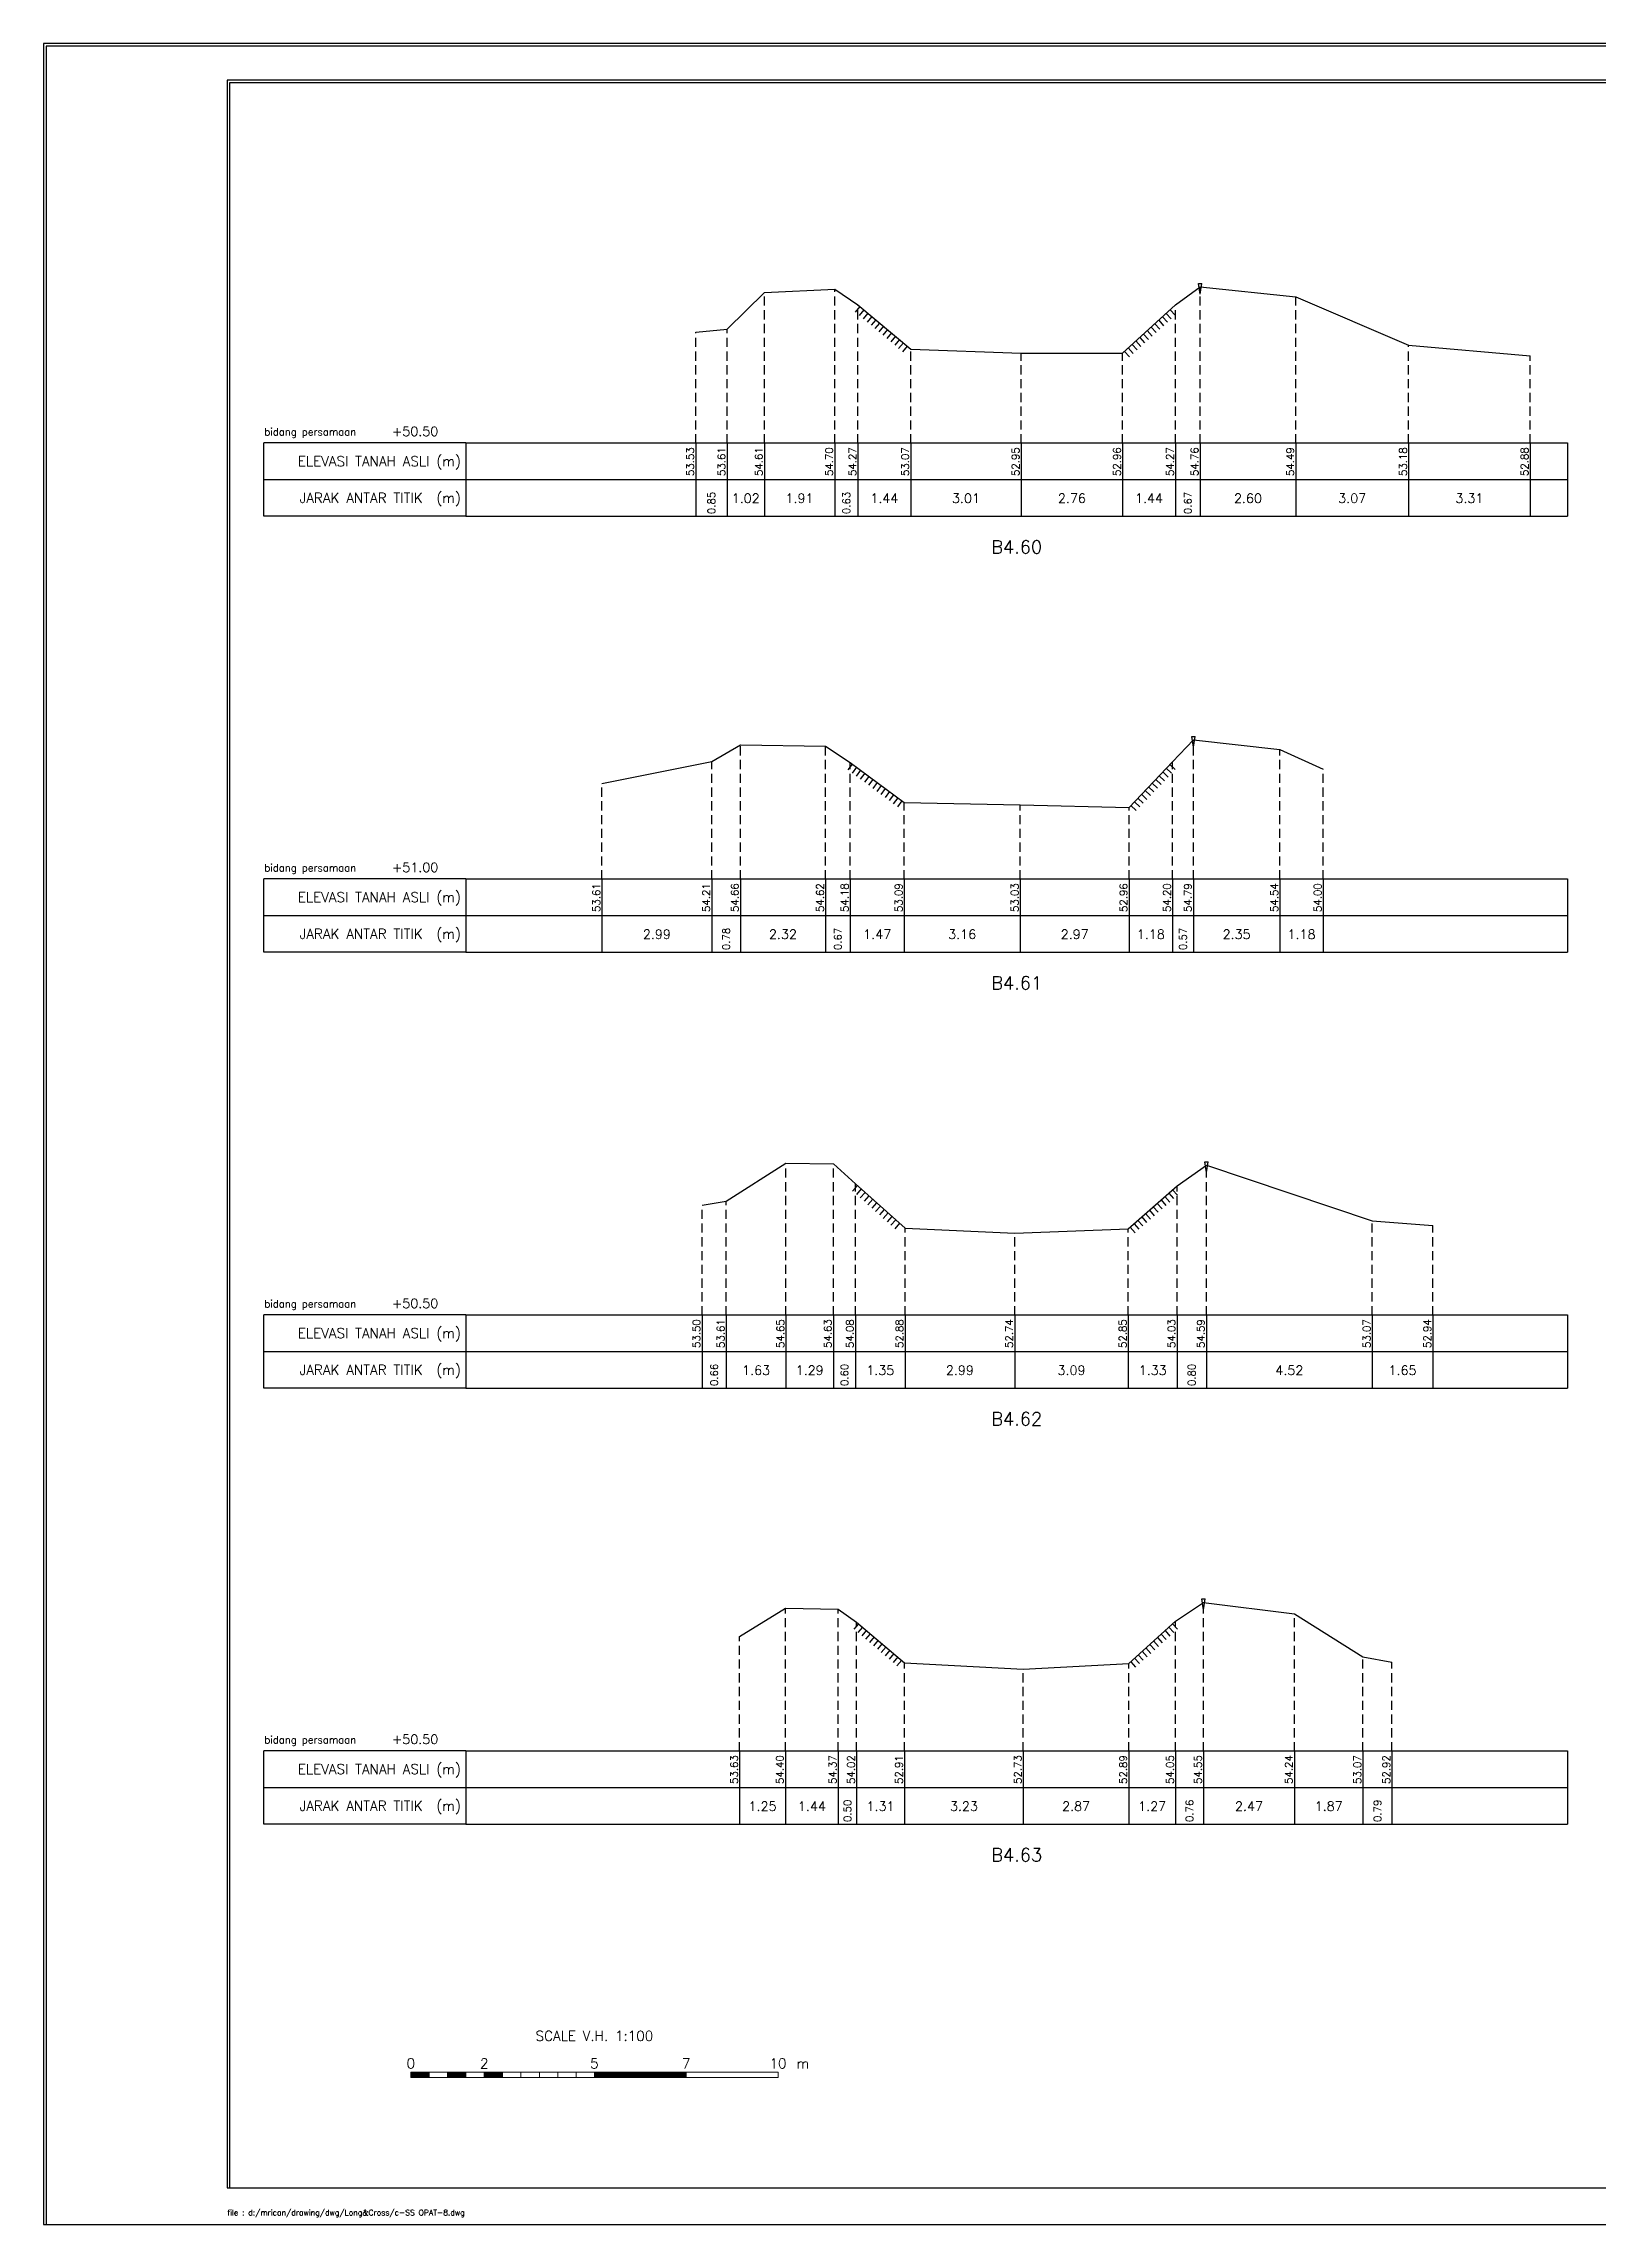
# Model space of a CAD drawing. Header units: inches. Extents: x -11 to 3175, y -842 to -783.
# Drawn here: x 597 to 639.3, y -842 to -782.6 of the extents above; entities that cross this region are included whole.
import ezdxf
from ezdxf.enums import TextEntityAlignment as Align

# ---------------------------------------------------------------- set-up
doc = ezdxf.new("R2010")
doc.units = ezdxf.units.IN
doc.header["$MEASUREMENT"] = 0
doc.linetypes.add('DASHED2', pattern=[0.375, 0.25, -0.125])
doc.layers.add('KOP', color=7, linetype='Continuous')
doc.layers.add('pelengkap', color=7, linetype='Continuous')
doc.styles.add('ARIAL', font='arial.ttf')
doc.styles.add('battang01', font='arial.ttf')
doc.styles.add('L100', font='simplex.shx', dxfattribs={"height": 0.254})
doc.styles.add('L140', font='simplex.shx', dxfattribs={"height": 0.356})
doc.styles.add('L60', font='simplex.shx', dxfattribs={"height": 0.152})
doc.styles.add('L80', font='simplex.shx', dxfattribs={"height": 0.203})
doc.styles.add('ROMANS-N', font='ROMANS.SHX', dxfattribs={"width": 0.8})
doc.styles.add('SONDU', font='arial.ttf')
doc.styles.get("Standard").update_dxf_attribs({"font": 'simplex.shx'})
doc.styles.add('STYLE1', font='arial.ttf', dxfattribs={"height": 0.2})

# ---------------------------------------------------------------- blocks, each defined once
blk = doc.blocks.new('kop')
at = {"layer": 'KOP'}
h = blk.add_hatch(color=3, dxfattribs=at)
h.paths.add_polyline_path([(609.87, 69.8), (591.81, 69.8), (591.81, 51.91), (609.87, 51.91)])
h.paths.add_polyline_path([(592.1, 52.25), (592.1, 69.5), (609.53, 69.5), (609.53, 52.25)], flags=16)
edge = h.paths.add_edge_path(flags=0)
edge.add_line((608.87, 52.91), (601.67, 52.91))
edge.add_ellipse((597.68, 52.92), major_axis=(2.82, 2.82), ratio=1, start_angle=314.84704, end_angle=495.15296)
edge.add_line((593.69, 52.91), (592.76, 52.91))
edge.add_line((592.76, 52.91), (592.76, 58.63))
edge.add_line((592.76, 58.63), (595.43, 58.63))
edge.add_ellipse((595.43, 63.37), major_axis=(-3.35, 3.35), ratio=1, start_angle=135, end_angle=315)
edge.add_line((595.43, 68.11), (595.43, 68.84))
edge.add_line((595.43, 68.84), (601.65, 68.84))
edge.add_line((601.65, 68.84), (601.65, 58.59))
edge.add_ellipse((604.86, 58.63), major_axis=(2.26, 2.26), ratio=1, start_angle=135.57378, end_angle=315)
edge.add_line((608.06, 58.63), (608.87, 58.63))
edge.add_line((608.87, 58.63), (608.87, 52.91))
h = blk.add_hatch(dxfattribs=at)
h.set_pattern_fill('ANSI31', color=21)
h.paths.add_polyline_path([(609.53, 69.5), (592.1, 69.5), (592.1, 52.25), (609.53, 52.25)])
edge = h.paths.add_edge_path(flags=16)
edge.add_line((608.06, 58.63), (608.87, 58.63))
edge.add_line((608.87, 58.63), (608.87, 52.91))
edge.add_line((608.87, 52.91), (601.67, 52.91))
edge.add_ellipse((597.68, 52.92), major_axis=(-2.82, 2.82), ratio=1, start_angle=224.84704, end_angle=405.15296)
edge.add_line((593.69, 52.91), (592.76, 52.91))
edge.add_line((592.76, 52.91), (592.76, 58.63))
edge.add_line((592.76, 58.63), (595.43, 58.63))
edge.add_ellipse((595.43, 63.37), major_axis=(-3.35, 3.35), ratio=1, start_angle=135, end_angle=315)
edge.add_line((595.43, 68.11), (595.43, 68.84))
edge.add_line((595.43, 68.84), (601.65, 68.84))
edge.add_line((601.65, 68.84), (601.65, 58.59))
edge.add_ellipse((604.86, 58.63), major_axis=(-2.26, 2.26), ratio=1, start_angle=45.57378, end_angle=225)
h = blk.add_hatch(color=3, dxfattribs=at)
edge = h.paths.add_edge_path()
edge.add_line((601.65, 68.84), (595.43, 68.84))
edge.add_line((595.43, 68.84), (595.43, 68.11))
edge.add_ellipse((595.43, 63.37), major_axis=(-3.35, 3.35), ratio=1, start_angle=135, end_angle=315, ccw=False)
edge.add_line((595.43, 58.63), (592.76, 58.63))
edge.add_line((592.76, 58.63), (592.76, 52.91))
edge.add_line((592.76, 52.91), (593.69, 52.91))
edge.add_ellipse((597.68, 52.92), major_axis=(-2.82, 2.82), ratio=1, start_angle=-135.15296, end_angle=45.15296, ccw=False)
edge.add_line((601.67, 52.91), (608.87, 52.91))
edge.add_line((608.87, 52.91), (608.87, 58.63))
edge.add_line((608.87, 58.63), (608.06, 58.63))
edge.add_ellipse((604.86, 58.63), major_axis=(2.26, 2.26), ratio=1, start_angle=134.42622, end_angle=315, ccw=False)
edge.add_line((601.65, 58.66), (601.65, 68.84))
h = blk.add_hatch(dxfattribs=at)
h.set_pattern_fill('ANSI31', color=41)
h.paths.add_polyline_path([(595.59, 25.44), (591.99, 25.44), (591.99, 22.12), (595.59, 22.12)])
h.paths.add_polyline_path([(594.83, 23.8), (595.49, 22.51), (594.95, 22.51), (594.37, 23.59), (594.37, 22.51), (593.85, 22.51), (593.85, 24.73), (593.24, 22.51), (592.84, 22.51), (592.12, 25.05), (592.67, 25.05), (593.03, 23.54), (593.41, 25.05), (594.37, 25.05), (594.37, 23.99), (594.89, 25.05), (595.46, 25.05)], flags=16)
at = {"color": 2}
blk.add_lwpolyline([(-49.29, -9.99), (790.69, -9.99), (790.69, 583.29), (-49.29, 583.29)], close=True, dxfattribs=at)
at = {"color": 6}
blk.add_lwpolyline([(0.65, 0), (780.7, 0), (780.7, 573.3), (0.65, 573.3)], close=True, dxfattribs=at)
at = {"layer": 'KOP', "color": 5}
for p, q in [((590.8, 70.96), (590.8, 29.98)), ((590.8, 70.96), (780.7, 70.96)), ((400.9, 29.98), (400.9, 0)), ((400.9, 29.98), (590.8, 29.98)), ((590.8, 29.98), (590.8, 0))]:
    blk.add_line(p, q, dxfattribs=at)
at = {"layer": 'KOP', "color": 3}
for p, q in [((591.81, 69.8), (609.87, 69.8)), ((591.81, 51.91), (591.81, 69.8)), ((592.1, 69.5), (609.53, 69.5)), ((592.1, 52.25), (592.1, 69.5)), ((595.43, 68.84), (595.43, 68.11)), ((595.43, 68.84), (601.65, 68.84)), ((601.65, 58.59), (601.65, 68.84)), ((609.53, 69.5), (609.53, 52.25)), ((609.87, 69.8), (609.87, 51.91)), ((592.76, 52.91), (592.76, 58.63)), ((595.43, 58.63), (592.76, 58.63)), ((608.87, 58.63), (608.06, 58.63)), ((608.87, 58.63), (608.87, 52.91)), ((609.87, 51.91), (591.81, 51.91)), ((609.53, 52.25), (592.1, 52.25)), ((593.69, 52.91), (592.76, 52.91)), ((608.87, 52.91), (601.67, 52.91)), ((720.73, 43.98), (780.7, 43.98)), ((720.73, 36.98), (780.7, 36.98)), ((415.9, 29.98), (415.9, 0)), ((430.89, 29.98), (430.89, 0)), ((545.83, 29.98), (545.83, 0)), ((560.82, 29.98), (560.82, 0)), ((575.81, 29.98), (575.81, 0)), ((655.77, 29.98), (655.77, 11.99)), ((675.76, 29.98), (675.76, 0)), ((705.74, 29.98), (705.74, 0)), ((400.9, 24.99), (590.8, 24.99)), ((655.77, 23.99), (720.73, 23.99)), ((720.73, 23.99), (780.7, 23.99)), ((400.9, 19.99), (590.8, 19.99)), ((655.77, 17.99), (720.73, 17.99)), ((720.73, 17.99), (780.7, 17.99)), ((740.72, 17.99), (740.72, 0)), ((400.9, 14.99), (590.8, 14.99)), ((590.8, 6), (720.73, 6))]:
    blk.add_line(p, q, dxfattribs=at)
at = {"layer": 'KOP', "color": 4}
for p, q in [((610.79, 70.96), (610.79, 50.97)), ((720.73, 70.96), (720.73, 0)), ((590.8, 50.97), (720.73, 50.97)), ((720.73, 50.97), (780.7, 50.97)), ((590.8, 29.98), (720.73, 29.98)), ((720.73, 29.98), (780.7, 29.98)), ((590.8, 11.99), (720.73, 11.99))]:
    blk.add_line(p, q, dxfattribs=at)
at = {"layer": 'KOP', "color": 41}
blk.add_line((595.59, 22.12), (591.99, 22.12), dxfattribs=at)
for points in [[(591.99, 25.44), (595.59, 25.44)], [(592.12, 25.05), (592.67, 25.05)], [(592.12, 25.05), (592.84, 22.51)], [(592.2, 25.44), (592.42, 25.44)], [(592.63, 25.44), (592.84, 25.44)], [(592.67, 25.05), (593.03, 23.54), (593.41, 25.05)], [(593.05, 25.44), (593.26, 25.44)], [(593.24, 22.51), (593.85, 24.73)], [(593.41, 25.05), (594.37, 25.05)], [(593.48, 25.44), (593.69, 25.44)], [(593.85, 22.51), (593.85, 24.73)], [(593.9, 25.44), (594.11, 25.44)], [(594.32, 25.44), (594.53, 25.44)], [(594.37, 25.05), (594.37, 23.99)], [(594.37, 23.99), (594.89, 25.05)], [(594.75, 25.44), (594.96, 25.44)], [(594.83, 23.8), (595.46, 25.05)], [(594.83, 23.8), (595.49, 22.51)], [(594.89, 25.05), (595.46, 25.05)], [(595.17, 25.44), (595.38, 25.44)], [(592.84, 22.51), (593.24, 22.51)], [(593.85, 22.51), (594.37, 22.51)], [(594.95, 22.51), (594.37, 23.59)], [(594.37, 23.59), (594.37, 22.51)], [(594.95, 22.51), (595.49, 22.51)]]:
    blk.add_lwpolyline(points, dxfattribs=at)
at = {"layer": 'KOP', "color": 42}
for points in [[(592.2, 29.11), (592.2, 25.44)], [(592.54, 29.11), (592.54, 25.44)], [(592.96, 29.11), (592.96, 25.44)], [(593.38, 29.11), (593.38, 25.44)], [(593.81, 29.11), (593.81, 25.44)], [(594.23, 29.11), (594.23, 25.44)], [(594.65, 29.11), (594.65, 25.44)], [(595.08, 29.11), (595.08, 25.44)], [(595.5, 29.11), (595.5, 25.44)]]:
    blk.add_lwpolyline(points, dxfattribs=at)
at = {"layer": 'KOP', "color": 3}
for centre, major_axis, start_param, end_param in [((595.43, 63.37), (-3.35, 3.35), 2.356194, 5.497787), ((597.68, 52.92), (-2.82, 2.82), 3.924321, 7.071253), ((604.86, 58.63), (-2.26, 2.26), 0.785398, 3.926991)]:
    blk.add_ellipse(centre, major_axis=major_axis, ratio=1, start_param=start_param, end_param=end_param, dxfattribs=at)
at = {"layer": 'KOP', "color": 5, "style": 'SONDU'}
for s, height, width, p, p2 in [('MINISTRY OF PUBLIC WORKS AND HOUSING', 3.4982, 0.971049, (612.49, 65.4), (715.58, 65.4)), ('DIRECTORATE GENERAL OF WATER RESOURCES', 2.7485, 1.100714, (612.33, 60.62), (715.42, 60.62)), ('DIRECTORATE OF IRRIGATION AND LOWLAND', 1.9989, 1.638753, (612.52, 56.15), (715.75, 56.15))]:
    blk.add_text(s, height=height, dxfattribs=dict(at, width=width)).set_placement(p, p2, align=Align.FIT)
at = {"layer": 'KOP', "color": 3, "style": 'ROMANS-N', "width": 1.832261}
blk.add_text('Jalan Pattimura No. 20 Kebayoran Baru, Jakarta Selatan', height=1.2493, dxfattribs=at).set_placement((612.79, 53.07), (715.58, 53.07), align=Align.FIT)
at = {"layer": 'KOP', "color": 5, "style": 'ARIAL'}
blk.add_text('Subject:', height=3.252, dxfattribs=at).set_placement((593.75, 45.87))
at = {"layer": 'KOP', "color": 3}
for s, height, style, p in [('Scheme', 1.999, 'battang01', (722.75, 46.66)), (':', 2, 'battang01', (740.37, 46.56)), ('D.I MRICAN', 1.999, 'battang01', (742.66, 46.66)), ('District', 1.999, 'battang01', (722.68, 39.97)), ('KEDIRI', 1.999, 'battang01', (742.66, 39.66)), (':', 2, 'battang01', (740.38, 39.87)), ('Province', 1.999, 'battang01', (722.75, 32.66)), (':', 2, 'battang01', (740.37, 32.57)), ('EAST JAVA', 1.999, 'battang01', (742.66, 32.66)), ('Prepared by', 1.9989, 'battang01', (657.14, 25.79)), ('No. of Sheet ', 1.9989, 'battang01', (722.52, 26.68)), (':', 2, 'battang01', (740.38, 25.62)), ('in joint venture with:', 1.2493, 'SONDU', (597.56, 21.07)), ('Checked by', 1.999, 'battang01', (657.14, 19.79)), ('Register', 1.999, 'battang01', (722.52, 20.02)), (':', 2, 'battang01', (740.36, 19.92)), ('Team Leader', 1.9989, 'battang01', (657.14, 13.79)), ('Yoo, Kang-Keun', 1.9989, 'battang01', (677.26, 13.79)), ('Date :', 1.999, 'battang01', (722.52, 13.49)), ('No. of Contract :', 1.9989, 'battang01', (743.52, 13.49)), ('No.', 2, 'STYLE1', (404.73, 6.99)), ('Date', 2, 'STYLE1', (417.78, 6.99)), ('Revised', 2, 'STYLE1', (483.04, 7.17)), ('Drawn', 2, 'STYLE1', (550.92, 7.18)), ('Checked', 2, 'STYLE1', (562.62, 7.11)), ('Approv.', 2, 'STYLE1', (578.86, 7.21)), ('Acknowledge by', 1.9989, 'battang01', (592.18, 7.8)), (':', 2, 'battang01', (612.76, 7.81)), ('Approved by', 1.9989, 'battang01', (592.18, 1.8)), (':', 2, 'battang01', (612.81, 1.77)), ('Directorate of Irrigations and Lowlands', 1.9989, 'battang01', (614.08, 1.59))]:
    blk.add_text(s, height=height, dxfattribs=dict(at, style=style)).set_placement(p)
at = {"layer": 'KOP', "color": 6, "style": 'SONDU'}
blk.add_text('PT. VIRAMA KARYA (Persero)', height=2.5809, dxfattribs=at).set_placement((597.36, 26.15))
at = {"layer": 'KOP', "color": 42, "style": 'SONDU'}
blk.add_text('VIRAMA', height=0.942, dxfattribs=at).set_placement((591.3, 21.04))
at = {"layer": 'KOP', "color": 4, "style": 'SONDU'}
for s, p in [('Korean Rural Community Corporation', (592.02, 18.86)), ('PT. Wiratman', (592.02, 16.86)), ('PT. Terasis Erojaya', (591.94, 12.59)), ('PT. Tuah Agung Anugrah', (592, 14.73))]:
    blk.add_text(s, height=1.4992, dxfattribs=at).set_placement(p)
at = {"layer": 'KOP', "color": 3, "insert": (719.86, 60.77), "char_height": 2.4987, "width": 61.4394, "attachment_point": 4, "style": 'SONDU'}
blk.add_mtext('\\pi1.9124;Project Preparation Consultant (PPC)\\P\\pi3.0493;Firm For Develompent of the Mrican \\P\\pi7.7731;Irrigation System In East Java', dxfattribs=at)
at = {"layer": 'KOP', "color": 2, "insert": (597.57, 24.25), "char_height": 0.9995, "width": 48.7181, "attachment_point": 1, "style": 'SONDU'}
blk.add_mtext('Jl. Hang Tuah Raya No.26, Kebayoran Baru Jakarta Selatan 12120 Indonesia', dxfattribs=at)
blk = doc.blocks.new('*X6')
at = {"color": 0}
for p, q in [((20000, 6250), (25000, 6250)), ((20000, 6200), (25000, 6200)), ((20000, 6150), (25000, 6150)), ((20000, 6100), (25000, 6100)), ((20000, 6050), (25000, 6050))]:
    blk.add_line(p, q, dxfattribs=at)
blk = doc.blocks.new('*X5')
at = {"color": 0}
for p, q in [((14000, 6250), (15000, 6250)), ((14000, 6200), (15000, 6200)), ((14000, 6150), (15000, 6150)), ((14000, 6100), (15000, 6100)), ((14000, 6050), (15000, 6050))]:
    blk.add_line(p, q, dxfattribs=at)
blk = doc.blocks.new('*X3')
at = {"color": 0}
for p, q in [((10000, 6250), (11000, 6250)), ((10000, 6200), (11000, 6200)), ((10000, 6150), (11000, 6150)), ((10000, 6100), (11000, 6100)), ((10000, 6050), (11000, 6050))]:
    blk.add_line(p, q, dxfattribs=at)
blk = doc.blocks.new('*X4')
at = {"color": 0}
for p, q in [((12000, 6250), (13000, 6250)), ((12000, 6200), (13000, 6200)), ((12000, 6150), (13000, 6150)), ((12000, 6100), (13000, 6100)), ((12000, 6050), (13000, 6050))]:
    blk.add_line(p, q, dxfattribs=at)
blk = doc.blocks.new('c100')
at = {"color": 2}
blk.add_lwpolyline([(-5, -1), (79.1, -1), (79.1, 58.4), (-5, 58.4)], close=True, dxfattribs=at)
at = {"color": 6}
blk.add_lwpolyline([(0, 0), (78.1, 0), (78.1, 57.4), (0, 57.4)], close=True, dxfattribs=at)
at = {"color": 3, "lineweight": 0}
for points in [[(5, 3), (5.5, 3), (5.5, 3.15), (5, 3.15)], [(5.5, 3), (6, 3), (6, 3.15), (5.5, 3.15)], [(6, 3), (6.5, 3), (6.5, 3.15), (6, 3.15)], [(6.5, 3), (7, 3), (7, 3.15), (6.5, 3.15)], [(7, 3), (7.5, 3), (7.5, 3.15), (7, 3.15)], [(7.5, 3), (8, 3), (8, 3.15), (7.5, 3.15)], [(8, 3), (8.5, 3), (8.5, 3.15), (8, 3.15)], [(8.5, 3), (9, 3), (9, 3.15), (8.5, 3.15)], [(9, 3), (9.5, 3), (9.5, 3.15), (9, 3.15)], [(9.5, 3), (10, 3), (10, 3.15), (9.5, 3.15)], [(10, 3), (12.5, 3), (12.5, 3.15), (10, 3.15)], [(12.5, 3), (15, 3), (15, 3.15), (12.5, 3.15)]]:
    blk.add_lwpolyline(points, close=True, dxfattribs=at)
at = {"color": 1, "lineweight": 0, "xscale": 0.0005, "yscale": 0.0005, "zscale": 0.0005}
for name in ['*X3', '*X4', '*X5', '*X6']:
    blk.add_blockref(name, (0, 0), dxfattribs=at)
at = {"color": 3}
for s, p in [('SCALE V.H. 1:100', (10, 4)), ('0', (5, 3.25)), ('2', (7, 3.25)), ('5', (10, 3.25)), ('7', (12.5, 3.25)), ('10', (15, 3.25))]:
    blk.add_text(s, height=0.27, dxfattribs=at).set_placement(p, align=Align.CENTER)
blk.add_text('m', height=0.27, dxfattribs=at).set_placement((15.5, 3.25))
blk = doc.blocks.new('das2')
at = {"color": 5, "linetype": 'Continuous'}
for q in [(0, 1), (17.75, 1)]:
    blk.add_line((2.75, 1), q, dxfattribs=at)
at = {"color": 3, "linetype": 'Continuous'}
for p, q in [((2.75, 1), (2.75, 0)), ((17.75, 1), (17.75, 0)), ((0, 0.5), (17.75, 0.5)), ((2.75, 0), (0, 0)), ((2.75, 0), (17.75, 0))]:
    blk.add_line(p, q, dxfattribs=at)
blk.add_lwpolyline([(0, 0), (0, 1)], dxfattribs=at)
blk.add_text('bidang persamaan', height=0.1, dxfattribs=at).set_placement((0.005, 1.1))
at = {"color": 5, "linetype": 'Continuous'}
for s, p in [('ELEVASI TANAH ASLI (m)', (2.683, 0.683)), ('JARAK ANTAR TITIK  (m)', (2.683, 0.183))]:
    blk.add_text(s, height=0.135, dxfattribs=at).set_placement(p, align=Align.RIGHT)
blk = doc.blocks.new('gbrpatok')
at = {"color": 2, "linetype": 'Continuous'}
for p, q in [((-0.00045, 0.00096), (0.00045, 0.00096)), ((0, -0.00196), (-0.00045, 0.00096)), ((0, -0.00196), (0.00045, 0.00096))]:
    blk.add_line(p, q, dxfattribs=at)

msp = doc.modelspace()

# ---------------------------------------------------------------- linework, layer by layer
at = {"color": 2, "linetype": 'Continuous', "lineweight": -3}
for p, q in [((615.611, -790.381), (616.629, -789.375)), ((616.629, -789.375), (618.544, -789.291)), ((618.544, -789.291), (619.178, -789.716)), ((627.826, -789.718), (628.497, -789.229)), ((628.497, -789.229), (631.101, -789.494)), ((619.178, -789.716), (620.616, -790.919)), ((626.383, -791.03), (627.826, -789.718)), ((631.101, -789.494), (634.173, -790.811)), ((614.76, -790.461), (615.611, -790.381)), ((620.616, -790.919), (623.622, -791.036)), ((623.622, -791.036), (626.383, -791.03)), ((634.173, -790.811), (637.484, -791.106)), ((615.197, -802.157), (615.974, -801.7)), ((615.974, -801.7), (618.296, -801.738)), ((618.296, -801.738), (618.967, -802.183)), ((627.744, -802.159), (628.313, -801.568)), ((628.313, -801.568), (630.667, -801.824)), ((630.667, -801.824), (631.848, -802.363)), ((612.204, -802.749), (615.197, -802.157)), ((618.967, -802.183), (620.437, -803.274)), ((626.562, -803.403), (627.744, -802.159)), ((620.437, -803.274), (623.597, -803.337)), ((623.597, -803.337), (626.562, -803.403)), ((615.59, -814.128), (617.216, -813.092)), ((617.216, -813.092), (618.508, -813.109)), ((618.508, -813.109), (619.111, -813.658)), ((627.866, -813.712), (628.666, -813.152)), ((628.666, -813.152), (633.183, -814.666)), ((619.111, -813.658), (620.46, -814.862)), ((626.539, -814.885), (627.866, -813.712)), ((614.931, -814.235), (615.59, -814.128)), ((620.46, -814.862), (623.447, -814.999)), ((623.447, -814.999), (626.539, -814.885)), ((633.183, -814.666), (634.834, -814.793)), ((627.828, -825.567), (628.588, -825.061)), ((628.588, -825.061), (631.063, -825.374)), ((615.955, -825.987), (617.203, -825.212)), ((617.203, -825.212), (618.639, -825.239)), ((618.639, -825.239), (619.14, -825.593)), ((619.14, -825.593), (620.446, -826.701)), ((626.553, -826.72), (627.828, -825.567)), ((631.063, -825.374), (632.929, -826.544)), ((620.446, -826.701), (623.68, -826.88)), ((623.68, -826.88), (626.553, -826.72)), ((632.929, -826.544), (633.718, -826.688))]:
    msp.add_line(p, q, dxfattribs=at)
at = {"color": 1, "linetype": 'DASHED2', "lineweight": -3}
for p, q in [((616.629, -793.487), (616.629, -789.375)), ((618.544, -793.487), (618.544, -789.291)), ((628.497, -793.487), (628.497, -789.229)), ((619.178, -793.487), (619.178, -789.716)), ((627.826, -793.487), (627.826, -789.718)), ((631.101, -793.487), (631.101, -789.494)), ((614.76, -793.487), (614.76, -790.461)), ((615.611, -793.487), (615.611, -790.381)), ((620.616, -793.487), (620.616, -790.919)), ((623.622, -793.487), (623.622, -791.036)), ((626.383, -793.487), (626.383, -791.03)), ((634.173, -793.487), (634.173, -790.811)), ((637.484, -793.487), (637.484, -791.106)), ((615.974, -805.362), (615.974, -801.7)), ((618.296, -805.362), (618.296, -801.738)), ((628.313, -805.362), (628.313, -801.568)), ((630.667, -805.362), (630.667, -801.824)), ((615.197, -805.362), (615.197, -802.157)), ((618.967, -805.362), (618.967, -802.183)), ((627.744, -805.362), (627.744, -802.159)), ((631.848, -805.362), (631.848, -802.363)), ((612.204, -805.362), (612.204, -802.749)), ((620.437, -805.362), (620.437, -803.274)), ((623.597, -805.362), (623.597, -803.337)), ((626.562, -805.362), (626.562, -803.403)), ((617.216, -817.237), (617.216, -813.092)), ((618.508, -817.237), (618.508, -813.109)), ((628.666, -817.237), (628.666, -813.152)), ((619.111, -817.237), (619.111, -813.658)), ((627.866, -817.237), (627.866, -813.712)), ((614.931, -817.237), (614.931, -814.235)), ((615.59, -817.237), (615.59, -814.128)), ((620.46, -817.237), (620.46, -814.862)), ((626.539, -817.237), (626.539, -814.885)), ((633.183, -817.237), (633.183, -814.666)), ((634.834, -817.237), (634.834, -814.793)), ((623.447, -817.237), (623.447, -814.999)), ((628.588, -829.112), (628.588, -825.061)), ((617.203, -829.112), (617.203, -825.212)), ((618.639, -829.112), (618.639, -825.239)), ((619.14, -829.112), (619.14, -825.593)), ((627.828, -829.112), (627.828, -825.567)), ((631.063, -829.112), (631.063, -825.374)), ((615.955, -829.112), (615.955, -825.987)), ((620.446, -829.112), (620.446, -826.701)), ((626.553, -829.112), (626.553, -826.72)), ((632.929, -829.112), (632.929, -826.544)), ((633.718, -829.112), (633.718, -826.688)), ((623.68, -829.112), (623.68, -826.88))]:
    msp.add_line(p, q, dxfattribs=at)
at = {"color": 1, "linetype": 'Continuous', "lineweight": -3}
for p, q in [((614.76, -793.487), (614.76, -795.487)), ((615.611, -793.487), (615.611, -795.487)), ((616.629, -793.487), (616.629, -795.487)), ((618.544, -793.487), (618.544, -795.487)), ((619.178, -793.487), (619.178, -795.487)), ((620.616, -793.487), (620.616, -795.487)), ((623.622, -793.487), (623.622, -795.487)), ((626.383, -793.487), (626.383, -795.487)), ((627.826, -793.487), (627.826, -795.487)), ((628.497, -793.487), (628.497, -795.487)), ((631.101, -793.487), (631.101, -795.487)), ((634.173, -793.487), (634.173, -795.487)), ((637.484, -793.487), (637.484, -795.487)), ((612.204, -805.362), (612.204, -807.362)), ((615.197, -805.362), (615.197, -807.362)), ((615.974, -805.362), (615.974, -807.362)), ((618.296, -805.362), (618.296, -807.362)), ((618.967, -805.362), (618.967, -807.362)), ((620.437, -805.362), (620.437, -807.362)), ((623.597, -805.362), (623.597, -807.362)), ((626.562, -805.362), (626.562, -807.362)), ((627.744, -805.362), (627.744, -807.362)), ((628.313, -805.362), (628.313, -807.362)), ((630.667, -805.362), (630.667, -807.362)), ((631.848, -805.362), (631.848, -807.362)), ((614.931, -817.237), (614.931, -819.237)), ((615.59, -817.237), (615.59, -819.237)), ((617.216, -817.237), (617.216, -819.237)), ((618.508, -817.237), (618.508, -819.237)), ((619.111, -817.237), (619.111, -819.237)), ((620.46, -817.237), (620.46, -819.237)), ((623.447, -817.237), (623.447, -819.237)), ((626.539, -817.237), (626.539, -819.237)), ((627.866, -817.237), (627.866, -819.237)), ((628.666, -817.237), (628.666, -819.237)), ((633.183, -817.237), (633.183, -819.237)), ((634.834, -817.237), (634.834, -819.237)), ((615.955, -829.112), (615.955, -831.112)), ((617.203, -829.112), (617.203, -831.112)), ((618.639, -829.112), (618.639, -831.112)), ((619.14, -829.112), (619.14, -831.112)), ((620.446, -829.112), (620.446, -831.112)), ((623.68, -829.112), (623.68, -831.112)), ((626.553, -829.112), (626.553, -831.112)), ((627.828, -829.112), (627.828, -831.112)), ((628.588, -829.112), (628.588, -831.112)), ((631.063, -829.112), (631.063, -831.112)), ((632.929, -829.112), (632.929, -831.112)), ((633.718, -829.112), (633.718, -831.112))]:
    msp.add_line(p, q, dxfattribs=at)
at = {"layer": 'pelengkap', "color": 1, "linetype": 'Continuous', "lineweight": -3}
for p, q in [((619.231, -789.761), (619.103, -789.914)), ((619.339, -789.851), (619.21, -790.004)), ((619.446, -789.94), (619.318, -790.094)), ((627.574, -789.947), (627.709, -790.095)), ((627.678, -789.853), (627.812, -790.001)), ((619.554, -790.03), (619.425, -790.184)), ((619.661, -790.12), (619.533, -790.273)), ((619.768, -790.21), (619.64, -790.363)), ((619.876, -790.3), (619.747, -790.453)), ((619.983, -790.389), (619.855, -790.543)), ((620.091, -790.479), (619.962, -790.633)), ((620.198, -790.569), (620.07, -790.722)), ((626.849, -790.606), (626.984, -790.754)), ((626.953, -790.512), (627.087, -790.66)), ((627.056, -790.418), (627.191, -790.566)), ((627.16, -790.323), (627.295, -790.471)), ((627.264, -790.229), (627.398, -790.377)), ((627.367, -790.135), (627.502, -790.283)), ((627.471, -790.041), (627.605, -790.189)), ((620.305, -790.659), (620.177, -790.812)), ((620.413, -790.749), (620.284, -790.902)), ((620.52, -790.839), (620.392, -790.992)), ((626.435, -790.983), (626.569, -791.131)), ((626.538, -790.889), (626.673, -791.037)), ((626.642, -790.794), (626.777, -790.942)), ((626.746, -790.7), (626.88, -790.848)), ((619.023, -802.224), (618.904, -802.385)), ((619.135, -802.308), (619.016, -802.468)), ((619.248, -802.391), (619.129, -802.552)), ((619.36, -802.475), (619.241, -802.635)), ((627.478, -802.438), (627.623, -802.576)), ((627.575, -802.337), (627.72, -802.475)), ((627.671, -802.235), (627.816, -802.373)), ((619.473, -802.558), (619.354, -802.719)), ((619.585, -802.642), (619.466, -802.802)), ((619.698, -802.725), (619.578, -802.886)), ((619.81, -802.808), (619.691, -802.969)), ((619.922, -802.892), (619.803, -803.053)), ((620.035, -802.975), (619.916, -803.136)), ((620.147, -803.059), (620.028, -803.219)), ((626.9, -803.047), (627.045, -803.185)), ((626.996, -802.946), (627.141, -803.084)), ((627.093, -802.844), (627.238, -802.982)), ((627.189, -802.743), (627.334, -802.881)), ((627.285, -802.641), (627.43, -802.779)), ((627.382, -802.54), (627.527, -802.678)), ((620.26, -803.142), (620.14, -803.303)), ((620.372, -803.226), (620.253, -803.386)), ((626.611, -803.352), (626.756, -803.49)), ((626.707, -803.25), (626.852, -803.388)), ((626.803, -803.149), (626.948, -803.287)), ((619.163, -813.705), (619.03, -813.854)), ((619.267, -813.798), (619.134, -813.947)), ((619.372, -813.891), (619.239, -814.04)), ((619.476, -813.984), (619.343, -814.133)), ((619.581, -814.077), (619.448, -814.227)), ((619.685, -814.171), (619.552, -814.32)), ((619.79, -814.264), (619.657, -814.413)), ((619.894, -814.357), (619.761, -814.506)), ((627.221, -814.282), (627.353, -814.432)), ((627.326, -814.19), (627.458, -814.339)), ((627.431, -814.097), (627.563, -814.247)), ((627.536, -814.004), (627.668, -814.154)), ((627.64, -813.911), (627.773, -814.061)), ((627.745, -813.819), (627.878, -813.969)), ((619.999, -814.45), (619.865, -814.599)), ((620.103, -814.543), (619.97, -814.693)), ((620.208, -814.637), (620.074, -814.786)), ((620.312, -814.73), (620.179, -814.879)), ((626.591, -814.839), (626.724, -814.988)), ((626.696, -814.746), (626.829, -814.896)), ((626.801, -814.653), (626.934, -814.803)), ((626.906, -814.56), (627.039, -814.71)), ((627.011, -814.468), (627.143, -814.618)), ((627.116, -814.375), (627.248, -814.525)), ((619.193, -825.638), (619.064, -825.791)), ((627.747, -825.64), (627.881, -825.788)), ((619.3, -825.729), (619.171, -825.881)), ((619.407, -825.819), (619.278, -825.972)), ((619.514, -825.91), (619.384, -826.062)), ((619.621, -826), (619.491, -826.153)), ((619.727, -826.091), (619.598, -826.243)), ((619.834, -826.181), (619.705, -826.334)), ((627.124, -826.203), (627.258, -826.352)), ((627.228, -826.109), (627.362, -826.258)), ((627.332, -826.016), (627.466, -826.164)), ((627.435, -825.922), (627.569, -826.07)), ((627.539, -825.828), (627.673, -825.976)), ((627.643, -825.734), (627.777, -825.882)), ((619.941, -826.272), (619.812, -826.425)), ((620.048, -826.363), (619.918, -826.515)), ((620.154, -826.453), (620.025, -826.606)), ((620.261, -826.544), (620.132, -826.696)), ((620.368, -826.634), (620.239, -826.787)), ((626.605, -826.673), (626.739, -826.821)), ((626.708, -826.579), (626.843, -826.727)), ((626.812, -826.485), (626.946, -826.633)), ((626.916, -826.391), (627.05, -826.54)), ((627.02, -826.297), (627.154, -826.446))]:
    msp.add_line(p, q, dxfattribs=at)

# ---------------------------------------------------------------- block references
at = {"color": 2, "linetype": 'Continuous', "lineweight": -3}
msp.add_blockref('c100', (602, -841), dxfattribs=at)
for name, p, xscale, yscale, zscale in [('kop', (602, -841), 0.1, 0.1, 0.1), ('das2', (603, -795.475), 2, 2, 2), ('das2', (603, -807.35), 2, 2, 2), ('das2', (603, -819.225), 2, 2, 2), ('das2', (603, -831.1), 2, 2, 2)]:
    msp.add_blockref(name, p, dxfattribs=dict(at, xscale=xscale, yscale=yscale, zscale=zscale))
at = {"color": 1, "linetype": 'Continuous', "lineweight": -3, "xscale": 100, "yscale": 100, "zscale": 100}
for p in [(628.497, -789.229), (628.313, -801.568), (628.666, -813.152), (628.588, -825.061)]:
    msp.add_blockref('gbrpatok', p, dxfattribs=at)

# ---------------------------------------------------------------- texts
at = {"color": 3, "linetype": 'Continuous', "lineweight": -3, "style": 'L100'}
for s, p in [('+50.50', (607.116, -793.29)), ('1.02', (616.12, -795.112)), ('1.91', (617.586, -795.112)), ('1.44', (619.897, -795.112)), ('3.01', (622.119, -795.112)), ('2.76', (625.003, -795.112)), ('1.44', (627.105, -795.112)), ('2.60', (629.799, -795.112)), ('3.07', (632.637, -795.112)), ('3.31', (635.829, -795.112)), ('+51.00', (607.116, -805.165)), ('2.99', (613.701, -806.987)), ('2.32', (617.135, -806.987)), ('1.47', (619.702, -806.987)), ('3.16', (622.017, -806.987)), ('2.97', (625.08, -806.987)), ('1.18', (627.153, -806.987)), ('2.35', (629.49, -806.987)), ('1.18', (631.258, -806.987)), ('+50.50', (607.116, -817.04)), ('1.63', (616.403, -818.862)), ('1.29', (617.862, -818.862)), ('1.35', (619.785, -818.862)), ('2.99', (621.953, -818.862)), ('3.09', (624.993, -818.862)), ('1.33', (627.203, -818.862)), ('4.52', (630.925, -818.862)), ('1.65', (634.009, -818.862)), ('+50.50', (607.116, -828.915)), ('1.25', (616.579, -830.737)), ('1.44', (617.921, -830.737)), ('1.31', (619.793, -830.737)), ('3.23', (622.063, -830.737)), ('2.87', (625.117, -830.737)), ('1.27', (627.19, -830.737)), ('2.47', (629.825, -830.737)), ('1.87', (631.996, -830.737))]:
    msp.add_text(s, height=0.254, dxfattribs=at).set_placement(p, align=Align.CENTER)
at = {"color": 3, "linetype": 'Continuous', "lineweight": -3, "style": 'L80'}
for s, p in [('53.53', (614.71, -793.987)), ('53.61', (615.56, -793.987)), ('54.61', (616.579, -793.987)), ('54.70', (618.493, -793.987)), ('54.27', (619.127, -793.987)), ('53.07', (620.566, -793.987)), ('52.95', (623.572, -793.987)), ('52.96', (626.333, -793.987)), ('54.27', (627.776, -793.987)), ('54.76', (628.447, -793.987)), ('54.49', (631.051, -793.987)), ('53.18', (634.123, -793.987)), ('52.88', (637.434, -793.987)), ('53.61', (612.153, -805.862)), ('54.21', (615.147, -805.862)), ('54.66', (615.924, -805.862)), ('54.62', (618.246, -805.862)), ('54.18', (618.917, -805.862)), ('53.09', (620.387, -805.862)), ('53.03', (623.547, -805.862)), ('52.96', (626.512, -805.862)), ('54.20', (627.694, -805.862)), ('54.79', (628.263, -805.862)), ('54.54', (630.617, -805.862)), ('54.00', (631.798, -805.862)), ('53.50', (614.881, -817.737)), ('53.61', (615.54, -817.737)), ('54.65', (617.166, -817.737)), ('54.63', (618.457, -817.737)), ('54.08', (619.06, -817.737)), ('52.88', (620.41, -817.737)), ('52.74', (623.396, -817.737)), ('52.85', (626.489, -817.737)), ('54.03', (627.816, -817.737)), ('54.59', (628.616, -817.737)), ('53.07', (633.133, -817.737)), ('52.94', (634.784, -817.737)), ('53.63', (615.905, -829.612)), ('54.40', (617.153, -829.612)), ('54.37', (618.589, -829.612)), ('54.02', (619.09, -829.612)), ('52.91', (620.396, -829.612)), ('52.73', (623.63, -829.612)), ('52.89', (626.503, -829.612)), ('54.05', (627.777, -829.612)), ('54.55', (628.538, -829.612)), ('54.24', (631.012, -829.612)), ('53.07', (632.879, -829.612)), ('52.92', (633.668, -829.612))]:
    msp.add_text(s, height=0.203, rotation=90, dxfattribs=at).set_placement(p, align=Align.CENTER)
for s, p in [('0.85', (615.185, -795.112)), ('0.63', (618.861, -795.112)), ('0.67', (628.162, -795.112)), ('0.78', (615.586, -806.987)), ('0.67', (618.631, -806.987)), ('0.57', (628.028, -806.987)), ('0.66', (615.261, -818.862)), ('0.60', (618.809, -818.862)), ('0.80', (628.266, -818.862)), ('0.50', (618.89, -830.737)), ('0.76', (628.208, -830.737)), ('0.79', (633.324, -830.737))]:
    msp.add_text(s, height=0.203, rotation=90, dxfattribs=at).set_placement(p, align=Align.MIDDLE_CENTER)
at = {"color": 4, "linetype": 'Continuous', "lineweight": -3, "style": 'L140'}
for s, p in [('B4.60', (623.5, -796.487)), ('B4.61', (623.5, -808.362)), ('B4.62', (623.5, -820.237)), ('B4.63', (623.5, -832.112))]:
    msp.add_text(s, height=0.356, dxfattribs=at).set_placement(p, align=Align.CENTER)
at = {"color": 2, "linetype": 'Continuous', "lineweight": -3, "style": 'L60'}
msp.add_text('file : d:/mrican/drawing/dwg/Long&Cross/c-SS OPAT-8.dwg', height=0.152, dxfattribs=at).set_placement((602, -841.8), align=Align.BOTTOM_LEFT)

doc.saveas('drawing.dxf')
